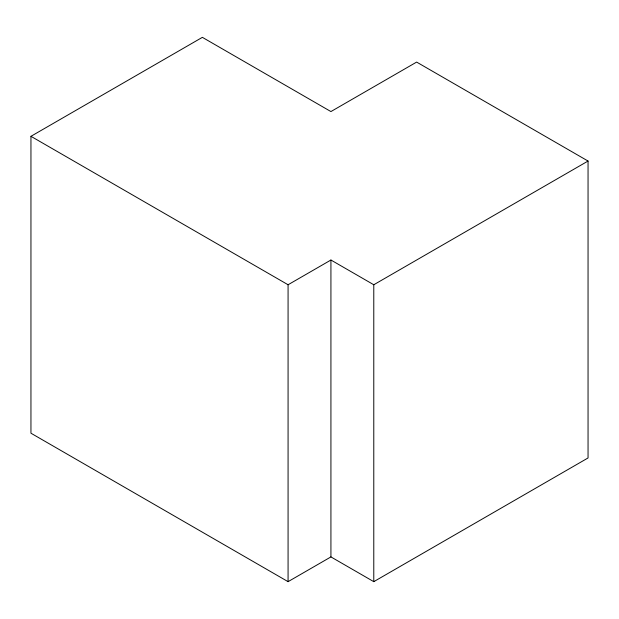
<?xml version="1.0" encoding="UTF-8"?>
<svg xmlns="http://www.w3.org/2000/svg" width="619" height="619" viewBox="0 0 619 619"><rect width="100%" height="100%" fill="white"/><g stroke="black" fill="none" stroke-linecap="round" stroke-linejoin="round"><path stroke-width="0.93" d="M30.95 136.312L202.367 37.341L330.925 111.567L416.633 62.086L588.05 161.048L588.05 457.952L373.783 581.659L330.925 556.914L288.075 581.659L30.95 433.207L30.95 136.312L288.075 284.755L330.925 260.019L373.783 284.755L588.05 161.048M373.783 284.755L373.783 581.659M330.925 260.019L330.925 556.914M288.075 284.755L288.075 581.659"/></g></svg>
